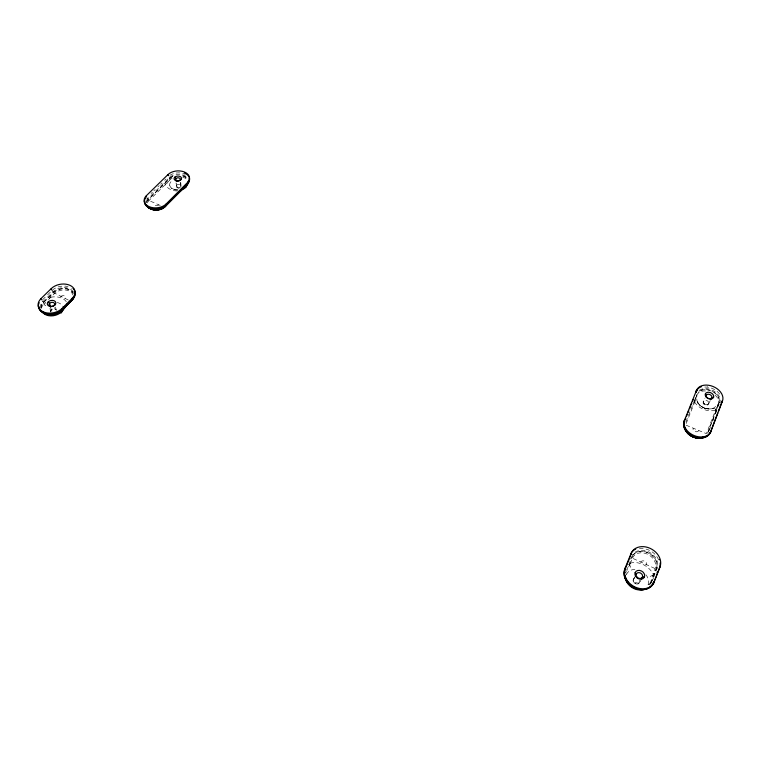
<?xml version="1.0" encoding="UTF-8"?>
<svg xmlns="http://www.w3.org/2000/svg" width="761" height="761" viewBox="0 0 761 761"><rect width="100%" height="100%" fill="white"/><g stroke="black" fill="none" stroke-linecap="round" stroke-linejoin="round"><path stroke-width="0.57" stroke-dasharray="3.81 2.85" d="M715.397 409.247A4.423 2.473 68 0 0 714.218 408.495L712.581 408.495A10.397 7.363 23.3 0 1 701.024 406.269A10.397 7.363 23.3 0 1 697.152 397.147A12.671 8.2 19.1 0 1 696.724 395.282L696.734 395.149M181.089 186.312L180.738 182.516M696.02 397.889L696.286 396.69M696.001 397.984L695.126 401.057L695.621 401.028A4.461 2.14 -24.4 0 1 696.638 401.266L700.082 405.68L704.781 408.448M629.062 564.072L629.024 564.177A1.008 0.533 24 0 0 629.271 564.719L629.851 565.328A5.118 2.178 66.8 0 1 630.593 567.326L631.012 570.151M696.305 396.595L696.524 395.844M650.265 583.278L655.154 568.61A12.537 9.969 30.7 0 0 647.373 554.122A12.537 9.969 30.7 0 0 632.429 558.203A1.17 0.618 23.7 0 1 631.668 557.233M703.307 401.38C701.766 404.747 707.416 406.992 708.767 403.625A2.958 1.903 19.3 0 1 705.181 404.205A2.958 1.903 19.3 0 1 703.307 401.38L704.905 398.155M686.061 425.18L706.389 433.656L717.043 406.422M650.826 583.135L656.353 568.534A13.565 10.787 30.4 0 0 647.963 552.886A13.565 10.787 30.4 0 0 631.773 557.28L632.172 556.415L626.741 569.856M708.072 431.991L718.983 403.178A11.891 8.4 23.2 0 0 712.458 391.563A11.891 8.4 23.2 0 0 698.208 392.257M657.285 568.039L657.19 568.039A1.703 0.885 22.9 0 0 656.439 568.391L650.855 583.116A1.722 0.875 23.3 0 1 651.616 582.783M707.597 433.304L719.069 403.016A1.493 0.961 18.6 0 1 719.782 402.579L720.058 402.531M652.32 580.919L653.376 578.141M653.718 577.218L655.459 572.614M656.153 570.779L657.19 568.039A14.069 11.187 30.4 0 0 649.399 552.267A14.069 11.187 30.4 0 0 632.42 554.921M709.052 430.935L711.24 425.161M712.686 421.337L714.122 417.542M715.549 413.765L716.967 410.008M718.384 406.279L719.088 404.424M630.27 563.597L632.429 558.203L655.154 568.61A1.18 0.618 23 0 0 656.458 568.581M686.175 423.506L694.755 402.008M694.783 401.941L694.612 400.105M630.603 559.069L630.964 558.165M685.87 421.994L688.353 415.791M688.486 415.411L692.738 404.804M693.024 404.062L694.127 401.351M694.317 400.857L696.762 394.721A6.24 4.043 19.4 0 0 696.734 395.149M630.251 563.644L626.883 570.56M717.994 404.643L717.09 406.336M708.624 403.891L710.27 400.628M634.379 577.732C629.385 583.249 640.362 587.502 640.867 579.987M634.845 576.838L633.428 579.54A3.386 1.731 23.8 0 0 635.692 582.498A3.386 1.731 23.8 0 0 639.582 582.384L640.239 581.157M716.263 410.36L715.15 410.569M716.71 409.18L715.397 409.256M654.289 573.965L653.119 573.984M653.747 575.421L653.67 575.516A1.027 0.533 23.2 0 1 653.052 575.658L651.882 575.725A5.004 1.922 -20.5 0 0 650.255 576.372L647.811 577.894M169.094 180.804L169.817 180.015M168.809 181.128L167.078 182.849M48.447 299.596L54.459 293.537A10.568 7.306 -10.6 0 1 65.132 289.96A10.568 7.306 -10.6 0 1 72.942 294.926M40.942 308.195A11.567 8.038 -11 0 1 43.444 302.421L53.593 292.462A11.425 7.914 -10.3 0 1 64.609 288.552A11.425 7.914 -10.3 0 1 73.332 293.28M146.54 202.283A10.254 6.773 -4.4 0 1 148.262 199.487L169.874 178.255A10.007 6.507 -3.2 0 1 174.345 175.762M40.98 308.215A11.558 8.038 -11 0 1 43.491 302.593L53.641 292.633A11.425 7.914 -10.3 0 1 64.466 288.714A11.425 7.914 -10.3 0 1 73.256 293.213M146.521 202.645A10.254 6.773 -4.4 0 1 148.281 199.667L169.893 178.435A10.007 6.516 -3.2 0 1 173.089 176.39M148.281 199.667L148.994 200.533L166.821 183.087M42.492 299.834L46.326 296.077M47.601 294.83L52.024 290.493A12.994 8.989 -10.3 0 1 68.062 286.593M151.059 193.551L152.428 192.21M153.798 190.868L155.158 189.537M157.869 186.873L159.22 185.551M160.571 184.229L161.922 182.916M164.595 180.29L165.936 178.987M44.509 303.287L45.708 302.212M712.572 408.495A10.416 7.372 23.2 0 0 716.396 405.023A12.671 8.2 19.1 0 0 718.232 404.091L718.327 403.996A6.297 4.062 18.9 0 0 718.974 403.168M177.893 189.822L174.659 189.518L171.406 188.138L176.647 190.621M178.749 188.49L176.4 187.063L175.791 183.049M704.553 408.381L711.316 408.866C706.122 409.447 700.634 406.992 697.723 402.626L698.921 404.414M160.229 205.441L148.994 200.533M68.309 300.015L53.641 292.662M165.375 184.305L164.756 183.477M630.308 563.511L629.747 563.102M50.749 297.19L49.95 296.343M694.441 402.008L694.698 402.15A15.287 11.168 20.4 0 0 714.979 410.303M177.855 190.202A8.752 5.708 -3.3 0 1 169.713 185.218L168.038 183.953A3.834 2.901 -4.4 0 0 166.545 183.563L165.594 182.659M41.988 300.605L42.939 301.613A1.427 0.637 42.2 0 1 43.444 302.421M147.158 197.87L147.862 198.697A1.294 0.713 44.5 0 1 148.262 199.487M169.047 176.923L169.494 177.465A1.265 0.732 45.1 0 1 169.874 178.255M698.065 403.187L697.276 401.798L697.571 402.322M45.603 305.418A10.121 7.058 -11.1 0 0 45.289 305.722A12.186 5.508 42 0 1 43.976 303.782L43.91 303.649A6.021 2.702 42.1 0 1 43.501 302.602M50.977 312.134L49.855 308.224M169.713 185.218A8.771 5.727 -3.1 0 1 171.206 181.479A10.806 6.269 44.9 0 1 170.198 179.615L170.15 179.482A5.356 3.092 44.9 0 1 169.903 178.435M48.885 297.294L49.855 298.721M50.911 308.386L51.31 309.87A2.844 1.275 41.9 0 0 51.967 311.097M55.496 307.054L56.324 310.25M54.63 307.587L55.201 309.756M176.314 182.973L176.562 185.18A2.521 1.455 44.6 0 0 179.824 188.062M180.176 182.307L180.671 186.864A2.521 1.455 44.6 0 1 180.642 187.377M60.652 296.6A2.74 1.874 -11.5 0 1 64.447 295.915A2.74 1.874 -11.5 0 1 64.866 298.521M71.743 288.267A12.994 8.989 -10.3 0 1 72.514 288.857M51.758 290.141A1.465 0.675 42.4 0 0 52.033 290.493L53.099 291.644A1.417 0.647 42.4 0 1 53.593 292.462M73.294 291.948A11.853 8.209 -10.3 0 0 64.105 287.582A11.853 8.209 -10.3 0 0 53.099 291.644L42.939 301.613A11.995 8.333 -11 0 0 40.371 306.36M57.189 302.488A10.121 7.058 -11.1 0 1 62.716 306.379M41.579 308.195A11.291 7.857 -11.1 0 1 43.986 303.782M44.756 303.943A18.416 8.894 -27 0 1 45.26 303.487M50.759 297.237A14.849 9.779 -11 0 1 66.645 302.44M50.939 312A2.873 1.998 -11.1 0 1 52.547 309.109A2.873 1.998 -11.1 0 1 56.257 310.069M640.714 562.255A3.253 2.578 32.1 0 1 644.548 561.171A3.253 2.578 32.1 0 1 646.593 564.947M639.421 548.729A15.429 12.262 30.3 0 1 659.188 561.97M656.439 568.391A13.565 10.787 30.4 0 0 648.039 552.733A13.565 10.787 30.4 0 0 631.849 557.138A1.674 0.885 23.8 0 0 631.754 556.472M648.058 584.705A14.545 7.496 23.6 0 0 650.008 584.039L650.122 583.963A7.21 3.7 23.5 0 0 650.636 583.459A13.717 11.006 31.3 0 1 650.455 584.01M626.446 574.479A12.005 9.646 31.6 0 1 635.416 569.418M645.889 574.717A12.005 9.646 31.6 0 1 648.058 584.752M649.913 583.059A21.907 16.228 58.3 0 1 649.675 583.82M626.322 574.545A14.545 7.496 23.6 0 1 625.923 573.499M649.685 584.762A13.394 10.759 31.4 0 1 649.571 585M630.127 563.197A17.627 13.727 33.6 0 1 653.09 573.994M625.694 572.396A21.803 17.665 7.9 0 1 625.837 572.025M639.459 580.31A3.405 2.74 31.5 0 1 638.06 583.763A3.405 2.74 31.5 0 1 633.808 582.089A3.405 2.74 31.5 0 1 634.493 578.36M158.83 204.88A2.464 1.646 -3.2 0 1 155.406 205.451A2.464 1.646 -3.2 0 1 154.74 203.177M147.434 202.987A9.484 6.278 -4.2 0 1 148.975 200.533M169.123 179.957A15.991 8.095 -18.3 0 1 169.503 179.529M170.207 179.615A9.779 6.364 -3.3 0 1 172.148 178.179M182.697 177.132A9.779 6.364 -3.3 0 1 187.387 180.376M177.056 191.011A12.861 8.866 -2.6 0 1 165.479 184.343M146.359 198.202A11.662 7.686 -4.4 0 1 146.921 197.594M146.464 200.581A10.644 7.02 -4.4 0 1 147.862 198.697L169.494 177.465A10.378 6.744 -3.2 0 1 178.93 174.25A10.378 6.744 -3.2 0 1 187.463 177.874M182.783 175.762A10.007 6.507 -3.2 0 1 187.482 179.082M169.912 175.306A11.386 7.391 -3.2 0 1 185.132 174.298M182.678 175.896A10.007 6.516 -3.2 0 1 187.387 179.063M698.55 430.65A2.92 2.112 22.7 0 1 695.031 431.487A2.92 2.112 22.7 0 1 693.157 428.395M696.734 395.282A11.615 8.219 23.3 0 1 705.961 390.964M715.302 395.197A11.615 8.219 23.3 0 1 718.222 404.081M696.743 395.872A19.244 12.947 -2.3 0 1 696.971 395.33M718.47 404.253A18.797 12.956 43.8 0 1 718.203 404.795M699.388 390.26A12.338 8.713 23.2 0 1 713.904 391.04A12.338 8.713 23.2 0 1 719.782 402.579M699.407 391.135A11.891 8.4 23.2 0 1 713.399 391.896A11.891 8.4 23.2 0 1 719.069 403.016M704.762 387.035A13.527 9.541 23.2 0 1 721.028 396.624M707.464 386.198A13.964 9.855 23.2 0 1 707.787 386.236M626.094 571.482L625.77 572.443L626.094 571.482M177.351 187.463A2.483 1.627 -3.3 0 0 181.099 185.95A2.483 1.627 -3.3 0 0 177.399 184.647A2.483 1.627 -3.3 0 0 177.351 187.463M703.877 403.492A2.949 2.093 23.4 0 0 708.7 403.768A2.949 2.093 23.4 0 0 705.523 400.267A2.949 2.093 23.4 0 0 703.877 403.492"/><path stroke-width="1.14" d="M181.375 190.383L180.89 190.688A12.861 8.866 -2.6 0 1 179.957 190.868M182.202 189.546L180.918 190.564M63.125 308.576A10.121 7.049 -11.2 0 1 60.994 312.99A12.186 5.498 42 0 0 61.527 311.905L61.536 311.801A6.04 2.73 41.9 0 0 61.441 310.888L71.486 300.795A11.425 7.914 -10.3 0 0 73.788 296.543M61.527 311.896L61.527 311.848A11.291 7.857 -11.1 0 1 50.93 315.891A11.291 7.857 -11.1 0 1 42.178 311.601M180.766 189.917A8.771 5.717 -3.3 0 0 185.703 187.425A10.806 6.259 44.9 0 0 186.388 186.245L186.407 186.131A5.346 3.101 44.7 0 0 186.445 185.208A10.007 6.516 -3.2 0 0 188.081 182.25M653.195 582.736L653.547 581.804M657.038 572.557L657.38 571.644M654.65 580.548L653.956 582.412A1.779 0.913 23.2 0 1 653.318 582.726M655.002 579.625L656.049 576.838M656.401 575.915L660.044 566.764A15.991 12.69 30.3 0 0 650.122 548.348A15.991 12.69 30.3 0 0 631.04 553.504L630.612 554.436A15.933 12.661 30.3 0 1 635.749 548.985M717.728 413.109L710.517 432.248A1.589 0.989 19.5 0 1 709.794 432.657L709.613 432.695M718.441 411.235L721.951 401.913A13.964 9.855 23.2 0 0 722.294 400.647M631.04 553.504L624.781 568.952A16.114 12.918 31.2 0 0 634.617 587.892A16.114 12.918 31.2 0 0 653.946 582.412L660.044 566.764M696.543 390.326L684.091 421.223A14.316 10.35 24.2 0 0 693.518 436.462A14.316 10.35 24.2 0 0 710.517 432.248L722.493 400.923A14.012 9.874 23.2 0 0 713.076 386.493A14.012 9.874 23.2 0 0 696.543 390.326L696.087 391.344A1.522 0.989 19.6 0 0 696.21 392.105L696.344 392.315M627.53 563.311L624.962 569.704A15.6 12.509 31.2 0 0 633.846 587.739A15.6 12.509 31.2 0 0 652.738 583.773M627.892 562.408L628.976 559.687M629.337 558.783L629.699 557.889M630.06 556.985L630.422 556.082M684.986 420.072L685.747 418.17M686.508 416.267L687.269 414.374M688.03 412.491L688.781 410.607M689.533 408.733L690.284 406.859M691.026 404.995L691.778 403.14M692.52 401.285L693.261 399.439M624.781 568.952L625.209 568.039A16.171 12.956 31.2 0 0 635.083 587.035A16.171 12.956 31.2 0 0 654.479 581.537M710.784 399.611L711.792 397.603L713.609 397.299M641.361 579.064L642.484 576.981L644.453 576.914M722.493 400.923L721.951 401.913A1.551 0.999 18.6 0 1 721.228 402.331L721.057 402.369M63.486 307.71L64.095 306.987M62.012 311.382L67.158 304.914M42.293 311.468A11.567 8.038 -11 0 0 61.403 310.726L72.324 299.777A1.465 0.685 42.1 0 0 72.495 299.282A13.422 9.284 -10.3 0 0 73.456 288.761M146.968 205.831A10.254 6.773 -4.4 0 0 155.263 209.988A10.254 6.773 -4.4 0 0 165.08 206.688L186.445 185.208M62.193 308.329L72.266 298.207A13.47 9.303 -10.3 0 0 69.926 285.318A13.47 9.303 -10.3 0 0 51.234 288.6L41.037 298.569A13.631 9.446 -11 0 0 43.158 311.81A13.631 9.446 -11 0 0 62.193 308.329L62.44 309.394A1.474 0.675 41.9 0 1 62.269 309.879L61.565 310.212A11.995 8.333 -11 0 1 42.188 311.477M146.35 195.71A12.09 7.952 -4.4 0 0 149.299 206.726A12.09 7.952 -4.4 0 0 166.145 203.977L187.558 182.469A11.796 7.648 -3.2 0 0 184.381 171.986A11.796 7.648 -3.2 0 0 168.067 174.507L146.35 195.71L146.521 196.814M185.969 186.626L181.518 189.651M64.285 306.816L64.495 306.654A4.404 2.892 -1.7 0 1 65.998 305.932L66.778 305.522M179.957 180.271L180.89 179.748M187.558 182.469L187.653 183.553L166.259 205.051A1.341 0.751 44.1 0 1 166.022 205.565L165.289 205.974A10.644 7.02 -4.4 0 1 154.74 209.38A10.644 7.02 -4.4 0 1 146.274 204.642M54.069 305.408L54.954 304.98M163.815 206.783L165.08 206.688M70.583 300.947L70.963 301.099A10.568 7.306 -10.6 0 0 72.923 297.893M48.209 301.879L49.579 303.335L50.645 307.377M174.688 177.208L175.82 178.578L176.067 180.776M625.133 569.922L624.962 569.704A1.75 0.904 24 0 1 624.791 568.952M635.131 572.614L636.272 574.108M711.059 431.287A14.373 10.369 24.2 0 1 694.013 435.501A14.373 10.369 24.2 0 1 684.548 420.224L684.091 421.223A1.56 0.98 20.5 0 0 684.225 421.984L684.51 422.412M705.352 393.922L706.294 395.359M41.037 298.569L41.351 299.653M51.234 288.6L51.539 289.694M72.266 298.207L72.495 299.282L62.44 309.394A13.584 9.427 -11 0 1 45.346 313.561A13.584 9.427 -11 0 1 39.163 302.64M67.815 304.486L67.291 304.79A14.849 9.779 -11 0 0 67.149 303.915M168.067 174.507L168.21 175.61M166.145 203.977L166.259 205.051A12.043 7.933 -4.4 0 1 150.402 208.153A12.043 7.933 -4.4 0 1 145.418 198.126M74.293 291.083A12.994 8.989 -10.3 0 1 72.324 299.777L61.565 310.212A1.427 0.647 41.8 0 0 61.403 310.726M73.779 296.647A11.853 8.209 -10.3 0 1 71.61 300.119A1.417 0.656 42 0 0 71.439 300.624A11.425 7.914 -10.3 0 0 73.684 296.695M61.812 311.259A18.711 14.84 5.8 0 1 61.318 311.753M62.269 309.889A13.146 9.132 -11 0 1 47.791 314.369A13.146 9.132 -11 0 1 38.982 306.559M61.441 310.897A11.558 8.038 -11 0 1 42.321 311.62M659.407 559.478A15.933 12.661 30.3 0 1 659.521 559.792M660.168 563.035A15.933 12.661 30.3 0 1 659.511 567.649M630.622 554.436A1.731 0.913 23.7 0 0 630.764 555.14A15.429 12.262 30.3 0 1 631.25 554.189M659.502 567.649A1.76 0.923 22.9 0 1 659.387 567.773M646.041 588.605A13.394 10.759 31.4 0 1 632.182 587.644A13.394 10.759 31.4 0 1 625.142 575.706M639.915 589.081A14.231 11.415 31.3 0 1 625.647 577.761M638.622 589.071A13.717 11.006 31.3 0 1 626.113 579.131M645.29 588.614A13.717 11.006 31.3 0 1 644.881 588.757M641.133 589.394A13.717 11.006 31.3 0 1 625.656 578.037M186.378 186.236A9.779 6.364 -3.3 0 0 188.015 182.25A10.007 6.507 -3.2 0 1 186.426 185.037A1.265 0.742 44.6 0 1 186.664 184.495A10.378 6.744 -3.2 0 0 188.424 180.709M186.54 186.34A16.295 12.309 22.5 0 1 186.141 186.759M147.995 206.602A9.484 6.278 -4.2 0 0 155.777 210.122A9.484 6.278 -4.2 0 0 164.557 207.049L187.415 184.076A1.313 0.761 44.7 0 0 187.644 183.544A11.757 7.629 -3.2 0 0 184.447 173.07M168.39 175.439A11.757 7.629 -3.2 0 1 168.581 175.268M166.031 205.575A11.662 7.686 -4.4 0 1 152.219 208.99A11.662 7.686 -4.4 0 1 144.894 201.066M189.118 178.464A11.386 7.391 -3.2 0 1 187.415 184.076L165.289 205.974A1.294 0.723 44 0 0 165.061 206.516A10.254 6.773 -4.4 0 1 155.263 209.817A10.254 6.773 -4.4 0 1 146.959 205.689M696.096 391.344A13.964 9.855 23.2 0 1 701.366 386.75M709.423 433.494A13.869 10.026 24.2 0 1 692.767 436.491A13.869 10.026 24.2 0 1 684.215 421.984M696.201 392.105A13.527 9.541 23.2 0 1 697.656 389.87M684.776 427.825A12.195 8.818 24.2 0 0 692.301 436.51A12.195 8.818 24.2 0 0 703.973 437.099A12.642 9.142 24.2 0 1 684.814 427.91M705.266 436.414A12.186 8.818 24.3 0 1 693.176 437.09A12.186 8.818 24.3 0 1 684.71 428.015M702.993 437.175A11.272 8.162 24 0 1 691.835 436.424A11.272 8.162 24 0 1 685.185 427.977M49.731 306.36A4.338 3.006 -11 0 0 55.857 302.773A4.338 3.006 -11 0 0 49.132 301.175A4.338 3.006 -11 0 0 49.731 306.36M50.549 306.312A2.892 2.007 -11 0 0 54.678 303.962A2.892 2.007 -11 0 0 50.245 302.84A2.892 2.007 -11 0 0 50.549 306.312M635.72 576.467A5.146 4.128 31.1 0 0 644.187 577.466A5.146 4.128 31.1 0 0 639.478 570.389A5.146 4.128 31.1 0 0 635.72 576.467M636.672 576.686A3.434 2.749 31.2 0 0 642.303 577.333A3.434 2.749 31.2 0 0 639.154 572.624A3.434 2.749 31.2 0 0 636.672 576.686M175.924 180.661A3.757 2.435 -3.2 0 0 181.537 178.35A3.757 2.435 -3.2 0 0 175.896 176.438A3.757 2.435 -3.2 0 0 175.924 180.661M176.619 180.871A2.502 1.627 -3.2 0 0 180.386 179.368A2.502 1.627 -3.2 0 0 176.657 178.055A2.502 1.627 -3.2 0 0 176.619 180.871M706.218 397.099A4.461 3.149 23.2 0 0 713.514 397.518A4.461 3.149 23.2 0 0 708.7 392.248A4.461 3.149 23.2 0 0 706.218 397.099M706.874 397.47A2.968 2.093 23.2 0 0 711.735 397.746A2.968 2.093 23.2 0 0 708.529 394.236A2.968 2.093 23.2 0 0 706.874 397.47"/></g></svg>
